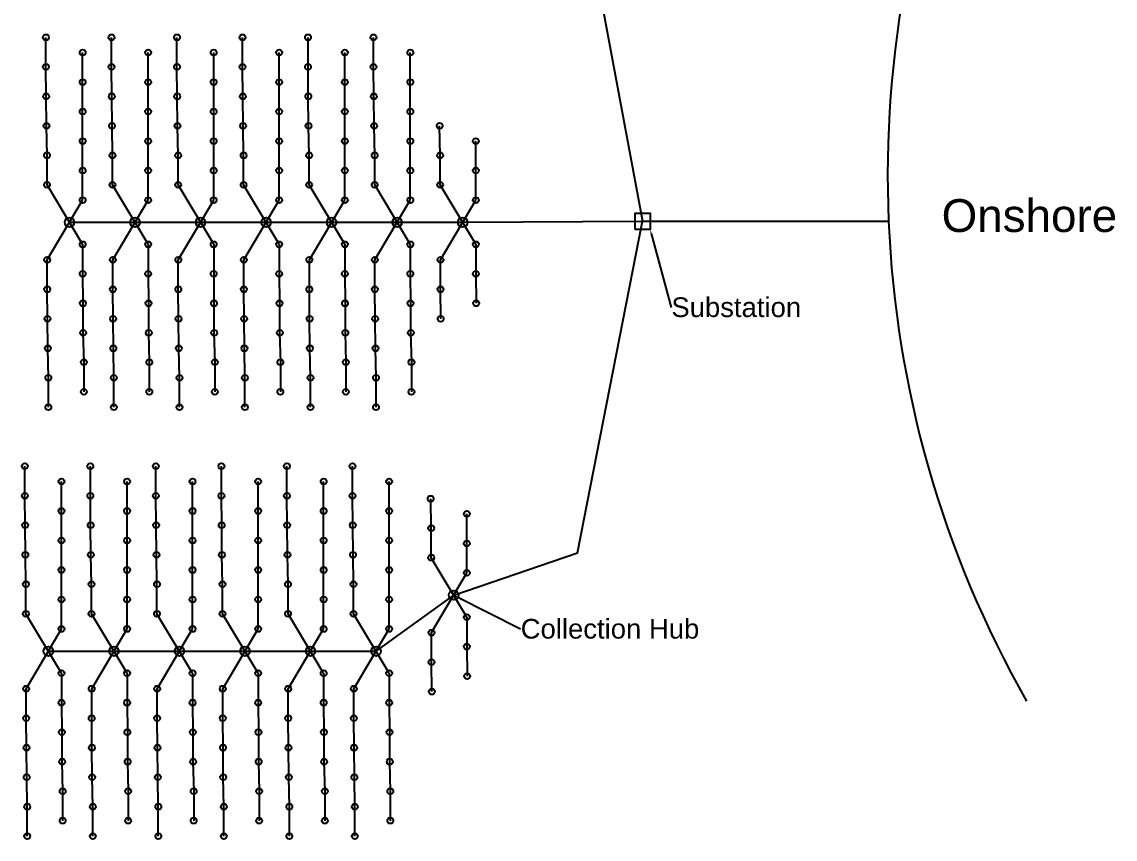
# Model space of a CAD drawing. Header units: metres. Extents: x -8 to 899, y -374 to 8.
# Drawn here: x -4.8 to 328.9, y -374.3 to -124.9 of the extents above; entities that cross this region are included whole.
import ezdxf
from ezdxf import colors
from ezdxf.entities.mleader import LeaderData, LeaderLine
from ezdxf.math import Vec2, Vec3

# ---------------------------------------------------------------- set-up
doc = ezdxf.new("R2010")
doc.units = ezdxf.units.M
doc.header["$MEASUREMENT"] = 0
doc.styles.get("Standard").update_dxf_attribs({"font": 'arial.ttf'})

msp = doc.modelspace()

# ---------------------------------------------------------------- linework, layer by layer
for p, q in [((164.5885, -78.77771), (184.65967, -185.74297)), ((2.54966, -138.65072), (2.54966, -129.65072)), ((22.54966, -138.65072), (22.54966, -129.65072)), ((22.54966, -138.65072), (22.54966, -129.65072)), ((42.54966, -138.65072), (42.54966, -129.65072)), ((42.54966, -138.65072), (42.54966, -129.65072)), ((62.54966, -138.65072), (62.54966, -129.65072)), ((82.54966, -138.65072), (82.54966, -129.65072)), ((82.54966, -138.65072), (82.54966, -129.65072)), ((82.54966, -138.65072), (82.54966, -129.65072)), ((102.54966, -138.65072), (102.54966, -129.65072)), ((102.54966, -138.65072), (102.54966, -129.65072)), ((102.54966, -138.65072), (102.54966, -129.65072)), ((13.75961, -143.29664), (13.75961, -134.29664)), ((33.75961, -143.29664), (33.75961, -134.29664)), ((33.75961, -143.29664), (33.75961, -134.29664)), ((53.75961, -143.29664), (53.75961, -134.29664)), ((53.75961, -143.29664), (53.75961, -134.29664)), ((73.75961, -143.29664), (73.75961, -134.29664)), ((93.75961, -143.29664), (93.75961, -134.29664)), ((93.75961, -143.29664), (93.75961, -134.29664)), ((93.75961, -143.29664), (93.75961, -134.29664)), ((113.75961, -143.29664), (113.75961, -134.29664)), ((113.75961, -143.29664), (113.75961, -134.29664)), ((113.75961, -143.29664), (113.75961, -134.29664)), ((2.63391, -147.65033), (2.54966, -138.65072)), ((22.63391, -147.65033), (22.54966, -138.65072)), ((22.63391, -147.65033), (22.54966, -138.65072)), ((42.63391, -147.65033), (42.54966, -138.65072)), ((42.63391, -147.65033), (42.54966, -138.65072)), ((62.63391, -147.65033), (62.54966, -138.65072)), ((82.63391, -147.65033), (82.54966, -138.65072)), ((82.63391, -147.65033), (82.54966, -138.65072)), ((82.63391, -147.65033), (82.54966, -138.65072)), ((102.63391, -147.65033), (102.54966, -138.65072)), ((102.63391, -147.65033), (102.54966, -138.65072)), ((102.63391, -147.65033), (102.54966, -138.65072)), ((13.75961, -152.29664), (13.75961, -143.29664)), ((33.75961, -152.29664), (33.75961, -143.29664)), ((33.75961, -152.29664), (33.75961, -143.29664)), ((53.75961, -152.29664), (53.75961, -143.29664)), ((53.75961, -152.29664), (53.75961, -143.29664)), ((73.75961, -152.29664), (73.75961, -143.29664)), ((93.75961, -152.29664), (93.75961, -143.29664)), ((93.75961, -152.29664), (93.75961, -143.29664)), ((93.75961, -152.29664), (93.75961, -143.29664)), ((113.75961, -152.29664), (113.75961, -143.29664)), ((113.75961, -152.29664), (113.75961, -143.29664)), ((113.75961, -152.29664), (113.75961, -143.29664)), ((2.71816, -156.64993), (2.63391, -147.65033)), ((22.71816, -156.64993), (22.63391, -147.65033)), ((22.71816, -156.64993), (22.63391, -147.65033)), ((42.71816, -156.64993), (42.63391, -147.65033)), ((42.71816, -156.64993), (42.63391, -147.65033)), ((62.71816, -156.64993), (62.63391, -147.65033)), ((82.71816, -156.64993), (82.63391, -147.65033)), ((82.71816, -156.64993), (82.63391, -147.65033)), ((82.71816, -156.64993), (82.63391, -147.65033)), ((102.71816, -156.64993), (102.63391, -147.65033)), ((102.71816, -156.64993), (102.63391, -147.65033)), ((102.71816, -156.64993), (102.63391, -147.65033)), ((13.75961, -161.29664), (13.75961, -152.29664)), ((33.75961, -161.29664), (33.75961, -152.29664)), ((33.75961, -161.29664), (33.75961, -152.29664)), ((53.75961, -161.29664), (53.75961, -152.29664)), ((53.75961, -161.29664), (53.75961, -152.29664)), ((73.75961, -161.29664), (73.75961, -152.29664)), ((93.75961, -161.29664), (93.75961, -152.29664)), ((93.75961, -161.29664), (93.75961, -152.29664)), ((93.75961, -161.29664), (93.75961, -152.29664)), ((113.75961, -161.29664), (113.75961, -152.29664)), ((113.75961, -161.29664), (113.75961, -152.29664)), ((113.75961, -161.29664), (113.75961, -152.29664)), ((2.88666, -165.64914), (2.71816, -156.64993)), ((22.88666, -165.64914), (22.71816, -156.64993)), ((22.88666, -165.64914), (22.71816, -156.64993)), ((42.88666, -165.64914), (42.71816, -156.64993)), ((42.88666, -165.64914), (42.71816, -156.64993)), ((62.88666, -165.64914), (62.71816, -156.64993)), ((82.88666, -165.64914), (82.71816, -156.64993)), ((82.88666, -165.64914), (82.71816, -156.64993)), ((82.88666, -165.64914), (82.71816, -156.64993)), ((102.88666, -165.64914), (102.71816, -156.64993)), ((102.88666, -165.64914), (102.71816, -156.64993)), ((102.88666, -165.64914), (102.71816, -156.64993)), ((122.88666, -165.64914), (122.71816, -156.64993)), ((122.88666, -165.64914), (122.71816, -156.64993)), ((122.88666, -165.64914), (122.71816, -156.64993)), ((13.75961, -170.29664), (13.75961, -161.29664)), ((33.75961, -170.29664), (33.75961, -161.29664)), ((33.75961, -170.29664), (33.75961, -161.29664)), ((53.75961, -170.29664), (53.75961, -161.29664)), ((53.75961, -170.29664), (53.75961, -161.29664)), ((73.75961, -170.29664), (73.75961, -161.29664)), ((93.75961, -170.29664), (93.75961, -161.29664)), ((93.75961, -170.29664), (93.75961, -161.29664)), ((93.75961, -170.29664), (93.75961, -161.29664)), ((113.75961, -170.29664), (113.75961, -161.29664)), ((113.75961, -170.29664), (113.75961, -161.29664)), ((113.75961, -170.29664), (113.75961, -161.29664)), ((133.75961, -170.29664), (133.75961, -161.29664)), ((133.75961, -170.29664), (133.75961, -161.29664)), ((133.75961, -170.29664), (133.75961, -161.29664)), ((2.88666, -174.64914), (2.88666, -165.64914)), ((22.88666, -174.64914), (22.88666, -165.64914)), ((22.88666, -174.64914), (22.88666, -165.64914)), ((42.88666, -174.64914), (42.88666, -165.64914)), ((42.88666, -174.64914), (42.88666, -165.64914)), ((62.88666, -174.64914), (62.88666, -165.64914)), ((82.88666, -174.64914), (82.88666, -165.64914)), ((82.88666, -174.64914), (82.88666, -165.64914)), ((82.88666, -174.64914), (82.88666, -165.64914)), ((102.88666, -174.64914), (102.88666, -165.64914)), ((102.88666, -174.64914), (102.88666, -165.64914)), ((102.88666, -174.64914), (102.88666, -165.64914)), ((122.88666, -174.64914), (122.88666, -165.64914)), ((122.88666, -174.64914), (122.88666, -165.64914)), ((122.88666, -174.64914), (122.88666, -165.64914)), ((13.75961, -179.29664), (13.75961, -170.29664)), ((33.75961, -179.29664), (33.75961, -170.29664)), ((33.75961, -179.29664), (33.75961, -170.29664)), ((53.75961, -179.29664), (53.75961, -170.29664)), ((53.75961, -179.29664), (53.75961, -170.29664)), ((73.75961, -179.29664), (73.75961, -170.29664)), ((93.75961, -179.29664), (93.75961, -170.29664)), ((93.75961, -179.29664), (93.75961, -170.29664)), ((93.75961, -179.29664), (93.75961, -170.29664)), ((113.75961, -179.29664), (113.75961, -170.29664)), ((113.75961, -179.29664), (113.75961, -170.29664)), ((113.75961, -179.29664), (113.75961, -170.29664)), ((133.75961, -179.29664), (133.75961, -170.29664)), ((133.75961, -179.29664), (133.75961, -170.29664)), ((133.75961, -179.29664), (133.75961, -170.29664)), ((13.75961, -192.79664), (2.88666, -174.64914)), ((33.75961, -192.79664), (22.88666, -174.64914)), ((33.75961, -192.79664), (22.88666, -174.64914)), ((53.75961, -192.79664), (42.88666, -174.64914)), ((53.75961, -192.79664), (42.88666, -174.64914)), ((73.75961, -192.79664), (62.88666, -174.64914)), ((93.75961, -192.79664), (82.88666, -174.64914)), ((93.75961, -192.79664), (82.88666, -174.64914)), ((93.75961, -192.79664), (82.88666, -174.64914)), ((113.75961, -192.79664), (102.88666, -174.64914)), ((113.75961, -192.79664), (102.88666, -174.64914)), ((113.75961, -192.79664), (102.88666, -174.64914)), ((133.75961, -192.79664), (122.88666, -174.64914)), ((133.75961, -192.79664), (122.88666, -174.64914)), ((133.75961, -192.79664), (122.88666, -174.64914)), ((2.95581, -197.52526), (13.75961, -179.29664)), ((22.95581, -197.52526), (33.75961, -179.29664)), ((22.95581, -197.52526), (33.75961, -179.29664)), ((42.95581, -197.52526), (53.75961, -179.29664)), ((42.95581, -197.52526), (53.75961, -179.29664)), ((62.95581, -197.52526), (73.75961, -179.29664)), ((82.95581, -197.52526), (93.75961, -179.29664)), ((82.95581, -197.52526), (93.75961, -179.29664)), ((82.95581, -197.52526), (93.75961, -179.29664)), ((102.95581, -197.52526), (113.75961, -179.29664)), ((102.95581, -197.52526), (113.75961, -179.29664)), ((102.95581, -197.52526), (113.75961, -179.29664)), ((122.95581, -197.52526), (133.75961, -179.29664)), ((122.95581, -197.52526), (133.75961, -179.29664)), ((122.95581, -197.52526), (133.75961, -179.29664)), ((9.73731, -186.08322), (29.73731, -186.08322)), ((29.73731, -186.08322), (49.73731, -186.08322)), ((49.73731, -186.08322), (69.73731, -186.08322)), ((69.73731, -186.08322), (89.73731, -186.08322)), ((89.73731, -186.08322), (109.73731, -186.08322)), ((109.73731, -186.08322), (129.73731, -186.08322)), ((129.73731, -186.08322), (184.65967, -185.74297)), ((164.81346, -286.9545), (184.65967, -185.74297)), ((184.65967, -185.74297), (259.73819, -185.74297)), ((13.75961, -192.79664), (13.75961, -201.79664)), ((33.75961, -192.79664), (33.75961, -201.79664)), ((33.75961, -192.79664), (33.75961, -201.79664)), ((53.75961, -192.79664), (53.75961, -201.79664)), ((53.75961, -192.79664), (53.75961, -201.79664)), ((73.75961, -192.79664), (73.75961, -201.79664)), ((93.75961, -192.79664), (93.75961, -201.79664)), ((93.75961, -192.79664), (93.75961, -201.79664)), ((93.75961, -192.79664), (93.75961, -201.79664)), ((113.75961, -192.79664), (113.75961, -201.79664)), ((113.75961, -192.79664), (113.75961, -201.79664)), ((113.75961, -192.79664), (113.75961, -201.79664)), ((133.75961, -192.79664), (133.75961, -201.79664)), ((133.75961, -192.79664), (133.75961, -201.79664)), ((133.75961, -192.79664), (133.75961, -201.79664)), ((2.95581, -206.52526), (2.95581, -197.52526)), ((22.95581, -206.52526), (22.95581, -197.52526)), ((22.95581, -206.52526), (22.95581, -197.52526)), ((42.95581, -206.52526), (42.95581, -197.52526)), ((42.95581, -206.52526), (42.95581, -197.52526)), ((62.95581, -206.52526), (62.95581, -197.52526)), ((82.95581, -206.52526), (82.95581, -197.52526)), ((82.95581, -206.52526), (82.95581, -197.52526)), ((82.95581, -206.52526), (82.95581, -197.52526)), ((102.95581, -206.52526), (102.95581, -197.52526)), ((102.95581, -206.52526), (102.95581, -197.52526)), ((102.95581, -206.52526), (102.95581, -197.52526)), ((122.95581, -206.52526), (122.95581, -197.52526)), ((122.95581, -206.52526), (122.95581, -197.52526)), ((122.95581, -206.52526), (122.95581, -197.52526)), ((13.75961, -201.79664), (13.84386, -210.79625)), ((33.75961, -201.79664), (33.84386, -210.79625)), ((33.75961, -201.79664), (33.84386, -210.79625)), ((53.75961, -201.79664), (53.84386, -210.79625)), ((53.75961, -201.79664), (53.84386, -210.79625)), ((73.75961, -201.79664), (73.84386, -210.79625)), ((93.75961, -201.79664), (93.84386, -210.79625)), ((93.75961, -201.79664), (93.84386, -210.79625)), ((93.75961, -201.79664), (93.84386, -210.79625)), ((113.75961, -201.79664), (113.84386, -210.79625)), ((113.75961, -201.79664), (113.84386, -210.79625)), ((113.75961, -201.79664), (113.84386, -210.79625)), ((133.75961, -201.79664), (133.84386, -210.79625)), ((133.75961, -201.79664), (133.84386, -210.79625)), ((133.75961, -201.79664), (133.84386, -210.79625)), ((3.04006, -215.52486), (2.95581, -206.52526)), ((23.04006, -215.52486), (22.95581, -206.52526)), ((23.04006, -215.52486), (22.95581, -206.52526)), ((43.04006, -215.52486), (42.95581, -206.52526)), ((43.04006, -215.52486), (42.95581, -206.52526)), ((63.04006, -215.52486), (62.95581, -206.52526)), ((83.04006, -215.52486), (82.95581, -206.52526)), ((83.04006, -215.52486), (82.95581, -206.52526)), ((83.04006, -215.52486), (82.95581, -206.52526)), ((103.04006, -215.52486), (102.95581, -206.52526)), ((103.04006, -215.52486), (102.95581, -206.52526)), ((103.04006, -215.52486), (102.95581, -206.52526)), ((123.04006, -215.52486), (122.95581, -206.52526)), ((123.04006, -215.52486), (122.95581, -206.52526)), ((123.04006, -215.52486), (122.95581, -206.52526)), ((13.84386, -210.79625), (13.84386, -219.79585)), ((33.84386, -210.79625), (33.84386, -219.79585)), ((33.84386, -210.79625), (33.84386, -219.79585)), ((53.84386, -210.79625), (53.84386, -219.79585)), ((53.84386, -210.79625), (53.84386, -219.79585)), ((73.84386, -210.79625), (73.84386, -219.79585)), ((93.84386, -210.79625), (93.84386, -219.79585)), ((93.84386, -210.79625), (93.84386, -219.79585)), ((93.84386, -210.79625), (93.84386, -219.79585)), ((113.84386, -210.79625), (113.84386, -219.79585)), ((113.84386, -210.79625), (113.84386, -219.79585)), ((113.84386, -210.79625), (113.84386, -219.79585)), ((3.12431, -224.52447), (3.04006, -215.52486)), ((23.12431, -224.52447), (23.04006, -215.52486)), ((23.12431, -224.52447), (23.04006, -215.52486)), ((43.12431, -224.52447), (43.04006, -215.52486)), ((43.12431, -224.52447), (43.04006, -215.52486)), ((63.12431, -224.52447), (63.04006, -215.52486)), ((83.12431, -224.52447), (83.04006, -215.52486)), ((83.12431, -224.52447), (83.04006, -215.52486)), ((83.12431, -224.52447), (83.04006, -215.52486)), ((103.12431, -224.52447), (103.04006, -215.52486)), ((103.12431, -224.52447), (103.04006, -215.52486)), ((103.12431, -224.52447), (103.04006, -215.52486)), ((13.84386, -219.79585), (14.09661, -228.79506)), ((33.84386, -219.79585), (34.09661, -228.79506)), ((33.84386, -219.79585), (34.09661, -228.79506)), ((53.84386, -219.79585), (54.09661, -228.79506)), ((53.84386, -219.79585), (54.09661, -228.79506)), ((73.84386, -219.79585), (74.09661, -228.79506)), ((93.84386, -219.79585), (94.09661, -228.79506)), ((93.84386, -219.79585), (94.09661, -228.79506)), ((93.84386, -219.79585), (94.09661, -228.79506)), ((113.84386, -219.79585), (114.09661, -228.79506)), ((113.84386, -219.79585), (114.09661, -228.79506)), ((113.84386, -219.79585), (114.09661, -228.79506)), ((3.29281, -233.52368), (3.12431, -224.52447)), ((23.29281, -233.52368), (23.12431, -224.52447)), ((23.29281, -233.52368), (23.12431, -224.52447)), ((43.29281, -233.52368), (43.12431, -224.52447)), ((43.29281, -233.52368), (43.12431, -224.52447)), ((63.29281, -233.52368), (63.12431, -224.52447)), ((83.29281, -233.52368), (83.12431, -224.52447)), ((83.29281, -233.52368), (83.12431, -224.52447)), ((83.29281, -233.52368), (83.12431, -224.52447)), ((103.29281, -233.52368), (103.12431, -224.52447)), ((103.29281, -233.52368), (103.12431, -224.52447)), ((103.29281, -233.52368), (103.12431, -224.52447)), ((14.09661, -228.79506), (14.09661, -237.79506)), ((34.09661, -228.79506), (34.09661, -237.79506)), ((34.09661, -228.79506), (34.09661, -237.79506)), ((54.09661, -228.79506), (54.09661, -237.79506)), ((54.09661, -228.79506), (54.09661, -237.79506)), ((74.09661, -228.79506), (74.09661, -237.79506)), ((94.09661, -228.79506), (94.09661, -237.79506)), ((94.09661, -228.79506), (94.09661, -237.79506)), ((94.09661, -228.79506), (94.09661, -237.79506)), ((114.09661, -228.79506), (114.09661, -237.79506)), ((114.09661, -228.79506), (114.09661, -237.79506)), ((114.09661, -228.79506), (114.09661, -237.79506)), ((3.29281, -242.52368), (3.29281, -233.52368)), ((23.29281, -242.52368), (23.29281, -233.52368)), ((23.29281, -242.52368), (23.29281, -233.52368)), ((43.29281, -242.52368), (43.29281, -233.52368)), ((43.29281, -242.52368), (43.29281, -233.52368)), ((63.29281, -242.52368), (63.29281, -233.52368)), ((83.29281, -242.52368), (83.29281, -233.52368)), ((83.29281, -242.52368), (83.29281, -233.52368)), ((83.29281, -242.52368), (83.29281, -233.52368)), ((103.29281, -242.52368), (103.29281, -233.52368)), ((103.29281, -242.52368), (103.29281, -233.52368)), ((103.29281, -242.52368), (103.29281, -233.52368)), ((-3.89485, -269.52368), (-3.89485, -260.52368)), ((16.10515, -269.52368), (16.10515, -260.52368)), ((36.10515, -269.52368), (36.10515, -260.52368)), ((56.10515, -269.52368), (56.10515, -260.52368)), ((56.10515, -269.52368), (56.10515, -260.52368)), ((76.10515, -269.52368), (76.10515, -260.52368)), ((96.10515, -269.52368), (96.10515, -260.52368)), ((7.3151, -274.1696), (7.3151, -265.1696)), ((27.3151, -274.1696), (27.3151, -265.1696)), ((47.3151, -274.1696), (47.3151, -265.1696)), ((67.3151, -274.1696), (67.3151, -265.1696)), ((67.3151, -274.1696), (67.3151, -265.1696)), ((87.3151, -274.1696), (87.3151, -265.1696)), ((107.3151, -274.1696), (107.3151, -265.1696)), ((-3.8106, -278.52329), (-3.89485, -269.52368)), ((16.1894, -278.52329), (16.10515, -269.52368)), ((36.1894, -278.52329), (36.10515, -269.52368)), ((56.1894, -278.52329), (56.10515, -269.52368)), ((56.1894, -278.52329), (56.10515, -269.52368)), ((76.1894, -278.52329), (76.10515, -269.52368)), ((96.1894, -278.52329), (96.10515, -269.52368)), ((120.1579, -279.41684), (119.9894, -270.41763)), ((7.3151, -283.1696), (7.3151, -274.1696)), ((27.3151, -283.1696), (27.3151, -274.1696)), ((47.3151, -283.1696), (47.3151, -274.1696)), ((67.3151, -283.1696), (67.3151, -274.1696)), ((67.3151, -283.1696), (67.3151, -274.1696)), ((87.3151, -283.1696), (87.3151, -274.1696)), ((107.3151, -283.1696), (107.3151, -274.1696)), ((131.03085, -284.06433), (131.03085, -275.06433)), ((-3.72635, -287.52289), (-3.8106, -278.52329)), ((16.27365, -287.52289), (16.1894, -278.52329)), ((36.27365, -287.52289), (36.1894, -278.52329)), ((56.27365, -287.52289), (56.1894, -278.52329)), ((56.27365, -287.52289), (56.1894, -278.52329)), ((76.27365, -287.52289), (76.1894, -278.52329)), ((96.27365, -287.52289), (96.1894, -278.52329)), ((120.1579, -288.41684), (120.1579, -279.41684)), ((7.3151, -292.1696), (7.3151, -283.1696)), ((27.3151, -292.1696), (27.3151, -283.1696)), ((47.3151, -292.1696), (47.3151, -283.1696)), ((67.3151, -292.1696), (67.3151, -283.1696)), ((67.3151, -292.1696), (67.3151, -283.1696)), ((87.3151, -292.1696), (87.3151, -283.1696)), ((107.3151, -292.1696), (107.3151, -283.1696)), ((127.00856, -299.85092), (164.81346, -286.9545)), ((131.03085, -293.06433), (131.03085, -284.06433)), ((-3.55785, -296.5221), (-3.72635, -287.52289)), ((16.44215, -296.5221), (16.27365, -287.52289)), ((36.44215, -296.5221), (36.27365, -287.52289)), ((56.44215, -296.5221), (56.27365, -287.52289)), ((56.44215, -296.5221), (56.27365, -287.52289)), ((76.44215, -296.5221), (76.27365, -287.52289)), ((96.44215, -296.5221), (96.27365, -287.52289)), ((131.03085, -306.56433), (120.1579, -288.41684)), ((7.3151, -301.1696), (7.3151, -292.1696)), ((27.3151, -301.1696), (27.3151, -292.1696)), ((47.3151, -301.1696), (47.3151, -292.1696)), ((67.3151, -301.1696), (67.3151, -292.1696)), ((67.3151, -301.1696), (67.3151, -292.1696)), ((87.3151, -301.1696), (87.3151, -292.1696)), ((107.3151, -301.1696), (107.3151, -292.1696)), ((120.22705, -311.29295), (131.03085, -293.06433)), ((-3.55785, -305.5221), (-3.55785, -296.5221)), ((16.44215, -305.5221), (16.44215, -296.5221)), ((36.44215, -305.5221), (36.44215, -296.5221)), ((56.44215, -305.5221), (56.44215, -296.5221)), ((56.44215, -305.5221), (56.44215, -296.5221)), ((76.44215, -305.5221), (76.44215, -296.5221)), ((96.44215, -305.5221), (96.44215, -296.5221)), ((103.29281, -316.95618), (127.00856, -299.85092)), ((7.3151, -310.1696), (7.3151, -301.1696)), ((27.3151, -310.1696), (27.3151, -301.1696)), ((47.3151, -310.1696), (47.3151, -301.1696)), ((67.3151, -310.1696), (67.3151, -301.1696)), ((67.3151, -310.1696), (67.3151, -301.1696)), ((87.3151, -310.1696), (87.3151, -301.1696)), ((107.3151, -310.1696), (107.3151, -301.1696)), ((7.3151, -323.6696), (-3.55785, -305.5221)), ((27.3151, -323.6696), (16.44215, -305.5221)), ((47.3151, -323.6696), (36.44215, -305.5221)), ((67.3151, -323.6696), (56.44215, -305.5221)), ((67.3151, -323.6696), (56.44215, -305.5221)), ((87.3151, -323.6696), (76.44215, -305.5221)), ((107.3151, -323.6696), (96.44215, -305.5221)), ((131.03085, -306.56433), (131.03085, -315.56433)), ((-3.4887, -328.39822), (7.3151, -310.1696)), ((16.5113, -328.39822), (27.3151, -310.1696)), ((36.5113, -328.39822), (47.3151, -310.1696)), ((56.5113, -328.39822), (67.3151, -310.1696)), ((56.5113, -328.39822), (67.3151, -310.1696)), ((76.5113, -328.39822), (87.3151, -310.1696)), ((96.5113, -328.39822), (107.3151, -310.1696)), ((120.22705, -320.29295), (120.22705, -311.29295)), ((3.29281, -316.95618), (23.29281, -316.95618)), ((23.29281, -316.95618), (43.29281, -316.95618)), ((43.29281, -316.95618), (63.29281, -316.95618)), ((63.29281, -316.95618), (83.29281, -316.95618)), ((83.29281, -316.95618), (103.29281, -316.95618)), ((131.03085, -315.56433), (131.1151, -324.56394)), ((120.3113, -329.29256), (120.22705, -320.29295)), ((7.3151, -323.6696), (7.3151, -332.6696)), ((27.3151, -323.6696), (27.3151, -332.6696)), ((47.3151, -323.6696), (47.3151, -332.6696)), ((67.3151, -323.6696), (67.3151, -332.6696)), ((67.3151, -323.6696), (67.3151, -332.6696)), ((87.3151, -323.6696), (87.3151, -332.6696)), ((107.3151, -323.6696), (107.3151, -332.6696)), ((-3.4887, -337.39822), (-3.4887, -328.39822)), ((16.5113, -337.39822), (16.5113, -328.39822)), ((36.5113, -337.39822), (36.5113, -328.39822)), ((56.5113, -337.39822), (56.5113, -328.39822)), ((56.5113, -337.39822), (56.5113, -328.39822)), ((76.5113, -337.39822), (76.5113, -328.39822)), ((96.5113, -337.39822), (96.5113, -328.39822)), ((7.3151, -332.6696), (7.39935, -341.6692)), ((27.3151, -332.6696), (27.39935, -341.6692)), ((47.3151, -332.6696), (47.39935, -341.6692)), ((67.3151, -332.6696), (67.39935, -341.6692)), ((67.3151, -332.6696), (67.39935, -341.6692)), ((87.3151, -332.6696), (87.39935, -341.6692)), ((107.3151, -332.6696), (107.39935, -341.6692)), ((-3.40445, -346.39782), (-3.4887, -337.39822)), ((16.59555, -346.39782), (16.5113, -337.39822)), ((36.59555, -346.39782), (36.5113, -337.39822)), ((56.59555, -346.39782), (56.5113, -337.39822)), ((56.59555, -346.39782), (56.5113, -337.39822)), ((76.59555, -346.39782), (76.5113, -337.39822)), ((96.59555, -346.39782), (96.5113, -337.39822)), ((7.39935, -341.6692), (7.39935, -350.66881)), ((27.39935, -341.6692), (27.39935, -350.66881)), ((47.39935, -341.6692), (47.39935, -350.66881)), ((67.39935, -341.6692), (67.39935, -350.66881)), ((67.39935, -341.6692), (67.39935, -350.66881)), ((87.39935, -341.6692), (87.39935, -350.66881)), ((107.39935, -341.6692), (107.39935, -350.66881)), ((-3.3202, -355.39743), (-3.40445, -346.39782)), ((16.6798, -355.39743), (16.59555, -346.39782)), ((36.6798, -355.39743), (36.59555, -346.39782)), ((56.6798, -355.39743), (56.59555, -346.39782)), ((56.6798, -355.39743), (56.59555, -346.39782)), ((76.6798, -355.39743), (76.59555, -346.39782)), ((96.6798, -355.39743), (96.59555, -346.39782)), ((7.39935, -350.66881), (7.6521, -359.66802)), ((27.39935, -350.66881), (27.6521, -359.66802)), ((47.39935, -350.66881), (47.6521, -359.66802)), ((67.39935, -350.66881), (67.6521, -359.66802)), ((67.39935, -350.66881), (67.6521, -359.66802)), ((87.39935, -350.66881), (87.6521, -359.66802)), ((107.39935, -350.66881), (107.6521, -359.66802)), ((-3.1517, -364.39664), (-3.3202, -355.39743)), ((16.8483, -364.39664), (16.6798, -355.39743)), ((36.8483, -364.39664), (36.6798, -355.39743)), ((56.8483, -364.39664), (56.6798, -355.39743)), ((56.8483, -364.39664), (56.6798, -355.39743)), ((76.8483, -364.39664), (76.6798, -355.39743)), ((96.8483, -364.39664), (96.6798, -355.39743)), ((7.6521, -359.66802), (7.6521, -368.66802)), ((27.6521, -359.66802), (27.6521, -368.66802)), ((47.6521, -359.66802), (47.6521, -368.66802)), ((67.6521, -359.66802), (67.6521, -368.66802)), ((67.6521, -359.66802), (67.6521, -368.66802)), ((87.6521, -359.66802), (87.6521, -368.66802)), ((107.6521, -359.66802), (107.6521, -368.66802)), ((-3.1517, -373.39664), (-3.1517, -364.39664)), ((16.8483, -373.39664), (16.8483, -364.39664)), ((36.8483, -373.39664), (36.8483, -364.39664)), ((56.8483, -373.39664), (56.8483, -364.39664)), ((56.8483, -373.39664), (56.8483, -364.39664)), ((76.8483, -373.39664), (76.8483, -364.39664)), ((96.8483, -373.39664), (96.8483, -364.39664))]:
    msp.add_line(p, q)
msp.add_lwpolyline([(182.34509, -188.31082), (182.34509, -183.25466), (186.97425, -183.25466), (186.97425, -188.31082)], close=True)
for centre in [(2.54966, -129.65072), (22.54966, -129.65072), (22.54966, -129.65072), (42.54966, -129.65072), (42.54966, -129.65072), (62.54966, -129.65072), (82.54966, -129.65072), (82.54966, -129.65072), (82.54966, -129.65072), (102.54966, -129.65072), (102.54966, -129.65072), (102.54966, -129.65072), (13.75961, -134.29664), (33.75961, -134.29664), (33.75961, -134.29664), (53.75961, -134.29664), (53.75961, -134.29664), (73.75961, -134.29664), (93.75961, -134.29664), (93.75961, -134.29664), (93.75961, -134.29664), (113.75961, -134.29664), (113.75961, -134.29664), (113.75961, -134.29664), (2.54966, -138.65072), (22.54966, -138.65072), (22.54966, -138.65072), (42.54966, -138.65072), (42.54966, -138.65072), (62.54966, -138.65072), (82.54966, -138.65072), (82.54966, -138.65072), (82.54966, -138.65072), (102.54966, -138.65072), (102.54966, -138.65072), (102.54966, -138.65072), (13.75961, -143.29664), (33.75961, -143.29664), (33.75961, -143.29664), (53.75961, -143.29664), (53.75961, -143.29664), (73.75961, -143.29664), (93.75961, -143.29664), (93.75961, -143.29664), (93.75961, -143.29664), (113.75961, -143.29664), (113.75961, -143.29664), (113.75961, -143.29664), (2.63391, -147.65033), (22.63391, -147.65033), (22.63391, -147.65033), (42.63391, -147.65033), (42.63391, -147.65033), (62.63391, -147.65033), (82.63391, -147.65033), (82.63391, -147.65033), (82.63391, -147.65033), (102.63391, -147.65033), (102.63391, -147.65033), (102.63391, -147.65033), (13.75961, -152.29664), (33.75961, -152.29664), (33.75961, -152.29664), (53.75961, -152.29664), (53.75961, -152.29664), (73.75961, -152.29664), (93.75961, -152.29664), (93.75961, -152.29664), (93.75961, -152.29664), (113.75961, -152.29664), (113.75961, -152.29664), (113.75961, -152.29664), (2.71816, -156.64993), (22.71816, -156.64993), (22.71816, -156.64993), (42.71816, -156.64993), (42.71816, -156.64993), (62.71816, -156.64993), (82.71816, -156.64993), (82.71816, -156.64993), (82.71816, -156.64993), (102.71816, -156.64993), (102.71816, -156.64993), (102.71816, -156.64993), (122.71816, -156.64993), (122.71816, -156.64993), (122.71816, -156.64993), (13.75961, -161.29664), (33.75961, -161.29664), (33.75961, -161.29664), (53.75961, -161.29664), (53.75961, -161.29664), (73.75961, -161.29664), (93.75961, -161.29664), (93.75961, -161.29664), (93.75961, -161.29664), (113.75961, -161.29664), (113.75961, -161.29664), (113.75961, -161.29664), (133.75961, -161.29664), (133.75961, -161.29664), (133.75961, -161.29664), (2.88666, -165.64914), (22.88666, -165.64914), (22.88666, -165.64914), (42.88666, -165.64914), (42.88666, -165.64914), (62.88666, -165.64914), (82.88666, -165.64914), (82.88666, -165.64914), (82.88666, -165.64914), (102.88666, -165.64914), (102.88666, -165.64914), (102.88666, -165.64914), (122.88666, -165.64914), (122.88666, -165.64914), (122.88666, -165.64914), (13.75961, -170.29664), (33.75961, -170.29664), (33.75961, -170.29664), (53.75961, -170.29664), (53.75961, -170.29664), (73.75961, -170.29664), (93.75961, -170.29664), (93.75961, -170.29664), (93.75961, -170.29664), (113.75961, -170.29664), (113.75961, -170.29664), (113.75961, -170.29664), (133.75961, -170.29664), (133.75961, -170.29664), (133.75961, -170.29664), (2.88666, -174.64914), (22.88666, -174.64914), (22.88666, -174.64914), (42.88666, -174.64914), (42.88666, -174.64914), (62.88666, -174.64914), (82.88666, -174.64914), (82.88666, -174.64914), (82.88666, -174.64914), (102.88666, -174.64914), (102.88666, -174.64914), (102.88666, -174.64914), (122.88666, -174.64914), (122.88666, -174.64914), (122.88666, -174.64914), (13.75961, -179.29664), (33.75961, -179.29664), (33.75961, -179.29664), (53.75961, -179.29664), (53.75961, -179.29664), (73.75961, -179.29664), (93.75961, -179.29664), (93.75961, -179.29664), (93.75961, -179.29664), (113.75961, -179.29664), (113.75961, -179.29664), (113.75961, -179.29664), (133.75961, -179.29664), (133.75961, -179.29664), (133.75961, -179.29664), (13.75961, -192.79664), (13.75961, -192.79664), (33.75961, -192.79664), (33.75961, -192.79664), (33.75961, -192.79664), (33.75961, -192.79664), (53.75961, -192.79664), (53.75961, -192.79664), (53.75961, -192.79664), (53.75961, -192.79664), (73.75961, -192.79664), (73.75961, -192.79664), (93.75961, -192.79664), (93.75961, -192.79664), (93.75961, -192.79664), (93.75961, -192.79664), (93.75961, -192.79664), (93.75961, -192.79664), (113.75961, -192.79664), (113.75961, -192.79664), (113.75961, -192.79664), (113.75961, -192.79664), (113.75961, -192.79664), (113.75961, -192.79664), (133.75961, -192.79664), (133.75961, -192.79664), (133.75961, -192.79664), (133.75961, -192.79664), (133.75961, -192.79664), (133.75961, -192.79664), (2.95581, -197.52526), (22.95581, -197.52526), (22.95581, -197.52526), (42.95581, -197.52526), (42.95581, -197.52526), (62.95581, -197.52526), (82.95581, -197.52526), (82.95581, -197.52526), (82.95581, -197.52526), (102.95581, -197.52526), (102.95581, -197.52526), (102.95581, -197.52526), (122.95581, -197.52526), (122.95581, -197.52526), (122.95581, -197.52526), (13.75961, -201.79664), (13.75961, -201.79664), (33.75961, -201.79664), (33.75961, -201.79664), (33.75961, -201.79664), (33.75961, -201.79664), (53.75961, -201.79664), (53.75961, -201.79664), (53.75961, -201.79664), (53.75961, -201.79664), (73.75961, -201.79664), (73.75961, -201.79664), (93.75961, -201.79664), (93.75961, -201.79664), (93.75961, -201.79664), (93.75961, -201.79664), (93.75961, -201.79664), (93.75961, -201.79664), (113.75961, -201.79664), (113.75961, -201.79664), (113.75961, -201.79664), (113.75961, -201.79664), (113.75961, -201.79664), (113.75961, -201.79664), (133.75961, -201.79664), (133.75961, -201.79664), (133.75961, -201.79664), (133.75961, -201.79664), (133.75961, -201.79664), (133.75961, -201.79664), (2.95581, -206.52526), (22.95581, -206.52526), (22.95581, -206.52526), (42.95581, -206.52526), (42.95581, -206.52526), (62.95581, -206.52526), (82.95581, -206.52526), (82.95581, -206.52526), (82.95581, -206.52526), (102.95581, -206.52526), (102.95581, -206.52526), (102.95581, -206.52526), (122.95581, -206.52526), (122.95581, -206.52526), (122.95581, -206.52526), (13.84386, -210.79625), (13.84386, -210.79625), (33.84386, -210.79625), (33.84386, -210.79625), (33.84386, -210.79625), (33.84386, -210.79625), (53.84386, -210.79625), (53.84386, -210.79625), (53.84386, -210.79625), (53.84386, -210.79625), (73.84386, -210.79625), (73.84386, -210.79625), (93.84386, -210.79625), (93.84386, -210.79625), (93.84386, -210.79625), (93.84386, -210.79625), (93.84386, -210.79625), (93.84386, -210.79625), (113.84386, -210.79625), (113.84386, -210.79625), (113.84386, -210.79625), (113.84386, -210.79625), (113.84386, -210.79625), (113.84386, -210.79625), (133.84386, -210.79625), (133.84386, -210.79625), (133.84386, -210.79625), (133.84386, -210.79625), (133.84386, -210.79625), (133.84386, -210.79625), (3.04006, -215.52486), (23.04006, -215.52486), (23.04006, -215.52486), (43.04006, -215.52486), (43.04006, -215.52486), (63.04006, -215.52486), (83.04006, -215.52486), (83.04006, -215.52486), (83.04006, -215.52486), (103.04006, -215.52486), (103.04006, -215.52486), (103.04006, -215.52486), (123.04006, -215.52486), (123.04006, -215.52486), (123.04006, -215.52486), (13.92811, -219.79585), (13.92811, -219.79585), (33.92811, -219.79585), (33.92811, -219.79585), (33.92811, -219.79585), (33.92811, -219.79585), (53.92811, -219.79585), (53.92811, -219.79585), (53.92811, -219.79585), (53.92811, -219.79585), (73.92811, -219.79585), (73.92811, -219.79585), (93.92811, -219.79585), (93.92811, -219.79585), (93.92811, -219.79585), (93.92811, -219.79585), (93.92811, -219.79585), (93.92811, -219.79585), (113.92811, -219.79585), (113.92811, -219.79585), (113.92811, -219.79585), (113.92811, -219.79585), (113.92811, -219.79585), (113.92811, -219.79585), (3.12431, -224.52447), (23.12431, -224.52447), (23.12431, -224.52447), (43.12431, -224.52447), (43.12431, -224.52447), (63.12431, -224.52447), (83.12431, -224.52447), (83.12431, -224.52447), (83.12431, -224.52447), (103.12431, -224.52447), (103.12431, -224.52447), (103.12431, -224.52447), (14.09661, -228.79506), (14.09661, -228.79506), (34.09661, -228.79506), (34.09661, -228.79506), (34.09661, -228.79506), (34.09661, -228.79506), (54.09661, -228.79506), (54.09661, -228.79506), (54.09661, -228.79506), (54.09661, -228.79506), (74.09661, -228.79506), (74.09661, -228.79506), (94.09661, -228.79506), (94.09661, -228.79506), (94.09661, -228.79506), (94.09661, -228.79506), (94.09661, -228.79506), (94.09661, -228.79506), (114.09661, -228.79506), (114.09661, -228.79506), (114.09661, -228.79506), (114.09661, -228.79506), (114.09661, -228.79506), (114.09661, -228.79506), (3.29281, -233.52368), (23.29281, -233.52368), (23.29281, -233.52368), (43.29281, -233.52368), (43.29281, -233.52368), (63.29281, -233.52368), (83.29281, -233.52368), (83.29281, -233.52368), (83.29281, -233.52368), (103.29281, -233.52368), (103.29281, -233.52368), (103.29281, -233.52368), (14.09661, -237.79506), (14.09661, -237.79506), (34.09661, -237.79506), (34.09661, -237.79506), (34.09661, -237.79506), (34.09661, -237.79506), (54.09661, -237.79506), (54.09661, -237.79506), (54.09661, -237.79506), (54.09661, -237.79506), (74.09661, -237.79506), (74.09661, -237.79506), (94.09661, -237.79506), (94.09661, -237.79506), (94.09661, -237.79506), (94.09661, -237.79506), (94.09661, -237.79506), (94.09661, -237.79506), (114.09661, -237.79506), (114.09661, -237.79506), (114.09661, -237.79506), (114.09661, -237.79506), (114.09661, -237.79506), (114.09661, -237.79506), (3.29281, -242.52368), (23.29281, -242.52368), (23.29281, -242.52368), (43.29281, -242.52368), (43.29281, -242.52368), (63.29281, -242.52368), (83.29281, -242.52368), (83.29281, -242.52368), (83.29281, -242.52368), (103.29281, -242.52368), (103.29281, -242.52368), (103.29281, -242.52368), (-3.89485, -260.52368), (16.10515, -260.52368), (36.10515, -260.52368), (56.10515, -260.52368), (56.10515, -260.52368), (76.10515, -260.52368), (96.10515, -260.52368), (7.3151, -265.1696), (27.3151, -265.1696), (47.3151, -265.1696), (67.3151, -265.1696), (67.3151, -265.1696), (87.3151, -265.1696), (107.3151, -265.1696), (-3.89485, -269.52368), (16.10515, -269.52368), (36.10515, -269.52368), (56.10515, -269.52368), (56.10515, -269.52368), (76.10515, -269.52368), (96.10515, -269.52368), (119.9894, -270.41763), (7.3151, -274.1696), (27.3151, -274.1696), (47.3151, -274.1696), (67.3151, -274.1696), (67.3151, -274.1696), (87.3151, -274.1696), (107.3151, -274.1696), (131.03085, -275.06433), (-3.8106, -278.52329), (16.1894, -278.52329), (36.1894, -278.52329), (56.1894, -278.52329), (56.1894, -278.52329), (76.1894, -278.52329), (96.1894, -278.52329), (120.1579, -279.41684), (7.3151, -283.1696), (27.3151, -283.1696), (47.3151, -283.1696), (67.3151, -283.1696), (67.3151, -283.1696), (87.3151, -283.1696), (107.3151, -283.1696), (131.03085, -284.06433), (-3.72635, -287.52289), (16.27365, -287.52289), (36.27365, -287.52289), (56.27365, -287.52289), (56.27365, -287.52289), (76.27365, -287.52289), (96.27365, -287.52289), (120.1579, -288.41684), (7.3151, -292.1696), (27.3151, -292.1696), (47.3151, -292.1696), (67.3151, -292.1696), (67.3151, -292.1696), (87.3151, -292.1696), (107.3151, -292.1696), (131.03085, -293.06433), (-3.55785, -296.5221), (16.44215, -296.5221), (36.44215, -296.5221), (56.44215, -296.5221), (56.44215, -296.5221), (76.44215, -296.5221), (96.44215, -296.5221), (7.3151, -301.1696), (27.3151, -301.1696), (47.3151, -301.1696), (67.3151, -301.1696), (67.3151, -301.1696), (87.3151, -301.1696), (107.3151, -301.1696), (-3.55785, -305.5221), (16.44215, -305.5221), (36.44215, -305.5221), (56.44215, -305.5221), (56.44215, -305.5221), (76.44215, -305.5221), (96.44215, -305.5221), (131.03085, -306.56433), (131.03085, -306.56433), (7.3151, -310.1696), (27.3151, -310.1696), (47.3151, -310.1696), (67.3151, -310.1696), (67.3151, -310.1696), (87.3151, -310.1696), (107.3151, -310.1696), (120.22705, -311.29295), (131.03085, -315.56433), (131.03085, -315.56433), (120.22705, -320.29295), (7.3151, -323.6696), (7.3151, -323.6696), (27.3151, -323.6696), (27.3151, -323.6696), (47.3151, -323.6696), (47.3151, -323.6696), (67.3151, -323.6696), (67.3151, -323.6696), (67.3151, -323.6696), (67.3151, -323.6696), (87.3151, -323.6696), (87.3151, -323.6696), (107.3151, -323.6696), (107.3151, -323.6696), (131.1151, -324.56394), (131.1151, -324.56394), (-3.4887, -328.39822), (16.5113, -328.39822), (36.5113, -328.39822), (56.5113, -328.39822), (56.5113, -328.39822), (76.5113, -328.39822), (96.5113, -328.39822), (120.3113, -329.29256), (7.3151, -332.6696), (7.3151, -332.6696), (27.3151, -332.6696), (27.3151, -332.6696), (47.3151, -332.6696), (47.3151, -332.6696), (67.3151, -332.6696), (67.3151, -332.6696), (67.3151, -332.6696), (67.3151, -332.6696), (87.3151, -332.6696), (87.3151, -332.6696), (107.3151, -332.6696), (107.3151, -332.6696), (-3.4887, -337.39822), (16.5113, -337.39822), (36.5113, -337.39822), (56.5113, -337.39822), (56.5113, -337.39822), (76.5113, -337.39822), (96.5113, -337.39822), (7.39935, -341.6692), (7.39935, -341.6692), (27.39935, -341.6692), (27.39935, -341.6692), (47.39935, -341.6692), (47.39935, -341.6692), (67.39935, -341.6692), (67.39935, -341.6692), (67.39935, -341.6692), (67.39935, -341.6692), (87.39935, -341.6692), (87.39935, -341.6692), (107.39935, -341.6692), (107.39935, -341.6692), (-3.40445, -346.39782), (16.59555, -346.39782), (36.59555, -346.39782), (56.59555, -346.39782), (56.59555, -346.39782), (76.59555, -346.39782), (96.59555, -346.39782), (7.4836, -350.66881), (7.4836, -350.66881), (27.4836, -350.66881), (27.4836, -350.66881), (47.4836, -350.66881), (47.4836, -350.66881), (67.4836, -350.66881), (67.4836, -350.66881), (67.4836, -350.66881), (67.4836, -350.66881), (87.4836, -350.66881), (87.4836, -350.66881), (107.4836, -350.66881), (107.4836, -350.66881), (-3.3202, -355.39743), (16.6798, -355.39743), (36.6798, -355.39743), (56.6798, -355.39743), (56.6798, -355.39743), (76.6798, -355.39743), (96.6798, -355.39743), (7.6521, -359.66802), (7.6521, -359.66802), (27.6521, -359.66802), (27.6521, -359.66802), (47.6521, -359.66802), (47.6521, -359.66802), (67.6521, -359.66802), (67.6521, -359.66802), (67.6521, -359.66802), (67.6521, -359.66802), (87.6521, -359.66802), (87.6521, -359.66802), (107.6521, -359.66802), (107.6521, -359.66802), (-3.1517, -364.39664), (16.8483, -364.39664), (36.8483, -364.39664), (56.8483, -364.39664), (56.8483, -364.39664), (76.8483, -364.39664), (96.8483, -364.39664), (7.6521, -368.66802), (7.6521, -368.66802), (27.6521, -368.66802), (27.6521, -368.66802), (47.6521, -368.66802), (47.6521, -368.66802), (67.6521, -368.66802), (67.6521, -368.66802), (67.6521, -368.66802), (67.6521, -368.66802), (87.6521, -368.66802), (87.6521, -368.66802), (107.6521, -368.66802), (107.6521, -368.66802), (-3.1517, -373.39664), (16.8483, -373.39664), (36.8483, -373.39664), (56.8483, -373.39664), (56.8483, -373.39664), (76.8483, -373.39664), (96.8483, -373.39664)]:
    msp.add_circle(centre, 0.9)
at = {"color": 5}
for centre in [(9.73731, -186.08322), (29.73731, -186.08322), (29.73731, -186.08322), (49.73731, -186.08322), (49.73731, -186.08322), (69.73731, -186.08322), (89.73731, -186.08322), (89.73731, -186.08322), (89.73731, -186.08322), (109.73731, -186.08322), (109.73731, -186.08322), (109.73731, -186.08322), (129.73731, -186.08322), (129.73731, -186.08322), (129.73731, -186.08322), (127.00856, -299.85092), (3.29281, -316.95618), (23.29281, -316.95618), (43.29281, -316.95618), (63.29281, -316.95618), (63.29281, -316.95618), (83.29281, -316.95618), (103.29281, -316.95618)]:
    msp.add_circle(centre, 1.46333, dxfattribs=at)
msp.add_arc((583.41794, -171.91749), 323.97488, 155.2345133, 209.6571137)

# ---------------------------------------------------------------- texts
msp.add_text('Onshore', height=10).set_placement((275.93375, -189.02907))

# ---------------------------------------------------------------- leaders
ml = msp.add_multileader_mtext('Standard', dxfattribs=at)
ml.set_content('Substation', color=5)
ml.set_leader_properties()
ml.build(insert=Vec2(0, 0))
ml.multileader.update_dxf_attribs({"has_dogleg": 0, "dogleg_length": 0.36, "arrow_head_size": 1.2})
ctx = ml.context
ctx.base_point, ctx.char_height, ctx.arrow_head_size, ctx.landing_gap_size, ctx.plane_origin = Vec3(193.35618, -212.04625), 6, 1.2, 0.09, Vec3(186.97425, -188.31082)
notes = []
notes.append((ctx, [(0, (1, 1, 0), (192.99618, -212.04625), (1, 0), 0.36, [(0, [(186.97425, -188.31082)], 0, [])])]))
ctx.mtext.insert, ctx.mtext.flow_direction = Vec3(193.44618, -208.99509), 5
ml = msp.add_multileader_mtext('Standard', dxfattribs=at)
ml.set_content('Collection Hub', color=5)
ml.set_leader_properties()
ml.build(insert=Vec2(0, 0))
ml.multileader.update_dxf_attribs({"has_dogleg": 0, "dogleg_length": 0.36, "arrow_head_size": 1.2})
ctx = ml.context
ctx.base_point, ctx.char_height, ctx.arrow_head_size, ctx.landing_gap_size, ctx.plane_origin = Vec3(147.37085, -310.15549), 6, 1.2, 0.09, Vec3(127.00856, -299.85092)
notes.append((ctx, [(0, (1, 1, 0), (147.01085, -310.15549), (1, 0), 0.36, [(0, [(127.00856, -299.85092)], 0, [])])]))
ctx.mtext.insert, ctx.mtext.flow_direction = Vec3(147.46085, -307.10433), 5
for ctx, leaders in notes:
    for number, flags, end, landing, length, lines in leaders:
        leader = LeaderData()
        leader.index, (leader.has_last_leader_line, leader.has_dogleg_vector, leader.attachment_direction) = number, flags
        leader.last_leader_point, leader.dogleg_vector, leader.dogleg_length = Vec3(end), Vec3(landing), length
        for number, points, colour, breaks in lines:
            line = LeaderLine()
            line.index, line.vertices, line.color, line.breaks = number, Vec3.list(points), colors.encode_raw_color(colour), breaks
            leader.lines.append(line)
        ctx.leaders.append(leader)

doc.saveas('drawing.dxf')
